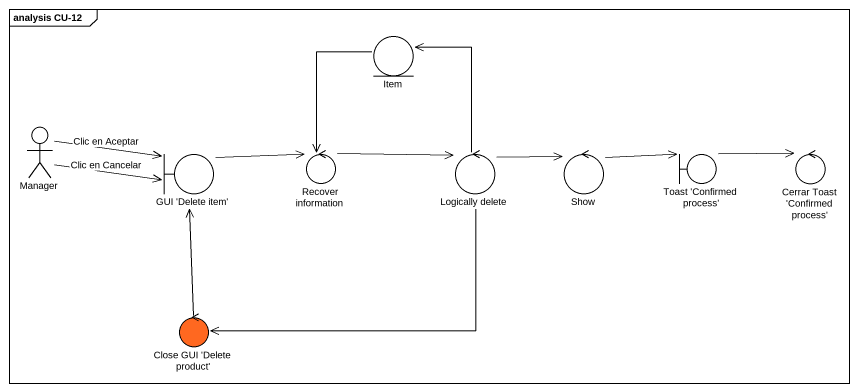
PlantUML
@startuml
mainframe analysis CU-12
entity Item
actor Manager
boundary "GUI 'Delete item'" as GUI_Delete_item
control "Recover information" as Recover_information
control "Logically delete" as Logically_delete
control "Show" as Show_
boundary "Toast 'Confirmed process'" as Toast_Confirmed_process
control "Cerrar Toast 'Confirmed process'" as Cerrar_Toast_Confirmed
control "Close GUI 'Delete product'" as Close_GUI_Delete_product #FF6820
Item --> Recover_information
Manager -right-> GUI_Delete_item : Clic en Aceptar
Manager -right-> GUI_Delete_item : Clic en Cancelar
GUI_Delete_item -right-> Recover_information
Recover_information -right-> Logically_delete
Logically_delete -up-> Item
Logically_delete -right-> Show_
Logically_delete -left-> Close_GUI_Delete_product
Show_ -right-> Toast_Confirmed_process
Toast_Confirmed_process -right-> Cerrar_Toast_Confirmed
Close_GUI_Delete_product -up-> GUI_Delete_item
@enduml
